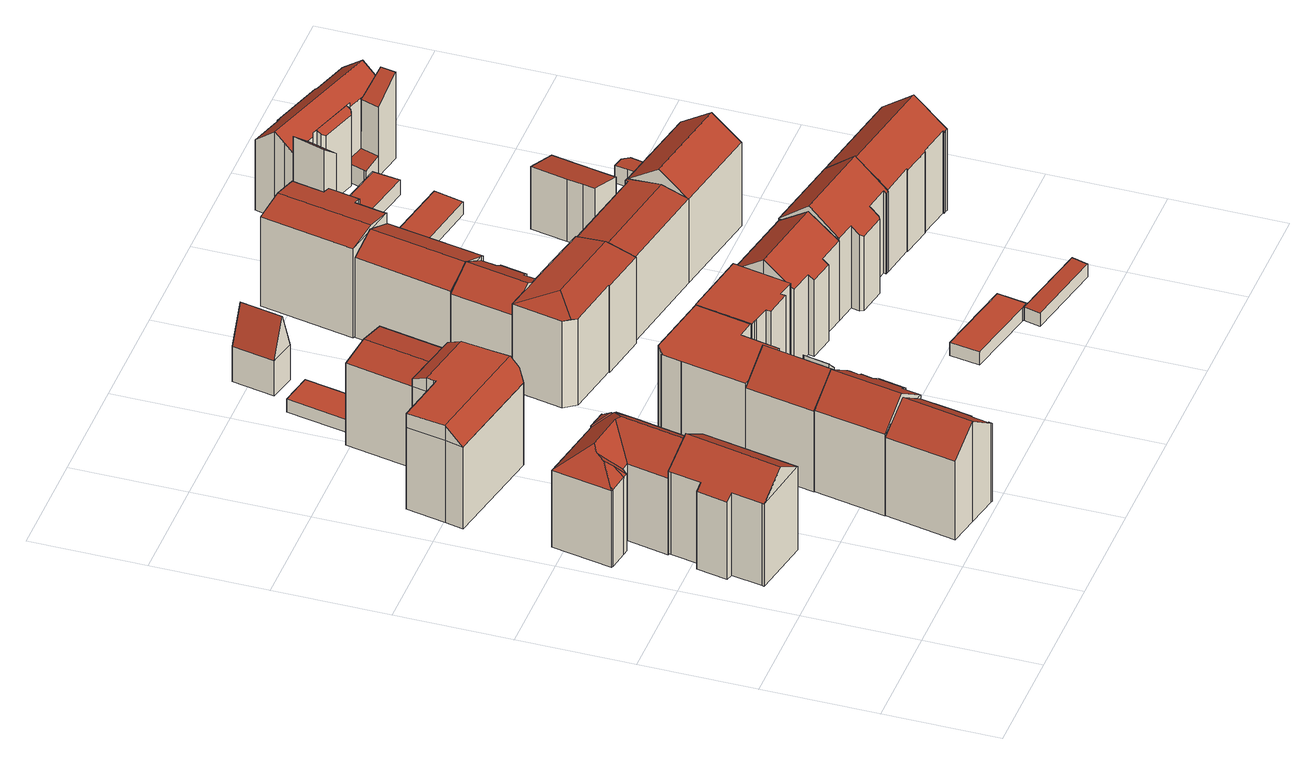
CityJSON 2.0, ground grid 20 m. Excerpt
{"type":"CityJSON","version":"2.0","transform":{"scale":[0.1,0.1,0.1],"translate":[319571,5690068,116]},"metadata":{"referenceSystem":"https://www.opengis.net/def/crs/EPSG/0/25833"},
"CityObjects":{
"building1":{"type":"Building","attributes":{"Dachtyp_tdc":"tdcFreeFormRoof","Gemeindeschluessel":14713000,"Dachneigung":34.92,"QualitaetDacherkennung":74,"Geometrietyp2DReferenz":"3000","function":"31001_9998","roofType":"5000","measuredHeight":19.78},"geometry":[{"type":"MultiSurface","lod":"2","boundaries":[[[0,1,2,3]],[[1,4,5,2]],[[4,6,7,5]],[[6,8,9,7]],[[8,10,11,9]],[[10,12,13,11]],[[12,14,15,13]],[[14,16,17,15]],[[16,18,19,17]],[[18,0,3,19]],[[18,16,20,21]],[[21,20,14,12,10,8,6,4,1,0]],[[16,14,20]],[[0,18,21]],[[3,2,5,7,9,11,13,15,17,19]]],"semantics":{"surfaces":[{"type":"WallSurface"},{"type":"RoofSurface"},{"type":"GroundSurface"}],"values":[0,0,0,0,0,0,0,0,0,0,1,1,0,0,2]}}]},
"building2":{"type":"Building","attributes":{"Dachtyp_tdc":"tdcFreeFormRoof","Gemeindeschluessel":14713000,"Dachneigung":37.57,"QualitaetDacherkennung":18,"Geometrietyp2DReferenz":"3000","function":"31001_9998","roofType":"5000","measuredHeight":19.09},"geometry":[{"type":"MultiSurface","lod":"2","boundaries":[[[22,23,24,25]],[[23,26,27,24]],[[26,28,29,27]],[[28,30,31,29]],[[30,32,33,31]],[[32,34,35,33]],[[34,36,37,35]],[[36,38,39,37]],[[38,40,41,39]],[[40,42,43,41]],[[42,44,45,43]],[[44,46,47,45]],[[46,48,49,47]],[[48,50,51,49]],[[50,52,53,51]],[[52,54,55,53]],[[54,22,25,55]],[[56,54,52]],[[57,58,59,56,52,50]],[[60,57,50,48]],[[61,60,48,46]],[[61,46,44]],[[62,63,64,58,57,60,61,44,42]],[[62,42,40]],[[63,62,40,38]],[[64,63,38,36]],[[65,66,59,58,64,36,34]],[[67,68,69,65,34,32]],[[67,32,30]],[[70,68,67,30,28]],[[70,28,26]],[[69,68,70,26,23]],[[66,65,69,23,22]],[[56,59,66,22,54]],[[25,24,27,29,31,33,35,37,39,41,43,45,47,49,51,53,55]]],"semantics":{"surfaces":[{"type":"WallSurface"},{"type":"RoofSurface"},{"type":"GroundSurface"}],"values":[0,0,0,0,0,0,0,0,0,0,0,0,0,0,0,0,0,0,1,1,1,1,1,1,1,1,1,1,1,1,1,1,1,1,2]}}]},
"building3":{"type":"Building","attributes":{"Dachtyp_tdc":"tdcGableRoof","Gemeindeschluessel":14713000,"Dachneigung":35.4,"QualitaetDacherkennung":58,"Geometrietyp2DReferenz":"3000","function":"31001_9998","roofType":"3100","measuredHeight":19.37},"geometry":[{"type":"MultiSurface","lod":"2","boundaries":[[[71,72,73,74]],[[72,75,76,73]],[[75,77,78,76]],[[77,79,80,78]],[[79,81,82,80]],[[81,83,84,82]],[[83,85,86,84]],[[85,87,88,86]],[[87,89,90,88]],[[89,91,92,90]],[[91,93,94,92]],[[93,95,96,94]],[[95,71,74,96]],[[91,89,87,85,83,81,79,77,75,72,71]],[[71,95,93,91]],[[74,73,76,78,80,82,84,86,88,90,92,94,96]]],"semantics":{"surfaces":[{"type":"WallSurface"},{"type":"RoofSurface"},{"type":"GroundSurface"}],"values":[0,0,0,0,0,0,0,0,0,0,0,0,0,1,1,2]}}]},
"building4":{"type":"Building","attributes":{"Dachtyp_tdc":"tdcFreeFormRoof","Gemeindeschluessel":14713000,"Dachneigung":2.94,"QualitaetDacherkennung":48,"Geometrietyp2DReferenz":"3000","function":"31001_9998","roofType":"5000","measuredHeight":18.91},"geometry":[{"type":"MultiSurface","lod":"2","boundaries":[[[97,98,99,100]],[[98,101,102,99]],[[101,103,104,102]],[[103,105,106,104]],[[105,107,108,106]],[[107,109,110,108]],[[109,111,112,110]],[[111,113,114,112]],[[113,115,116,114]],[[115,117,118,116]],[[117,119,120,118]],[[119,121,122,120]],[[121,123,124,122]],[[123,97,100,124]],[[125,126,127,123,128]],[[129,130,131,132]],[[133,129,132,134,135,136,137,127,126]],[[97,127,137,98]],[[98,137,136,101]],[[101,136,135,103]],[[103,135,134,105]],[[105,134,132,107]],[[115,133,126,117]],[[113,129,133,115]],[[107,132,131,109]],[[109,131,130,111]],[[111,130,129,113]],[[121,128,123]],[[119,125,128,121]],[[123,127,97]],[[117,126,125,119]],[[100,99,102,104,106,108,110,112,114,116,118,120,122,124]]],"semantics":{"surfaces":[{"type":"WallSurface"},{"type":"RoofSurface"},{"type":"GroundSurface"}],"values":[0,0,0,0,0,0,0,0,0,0,0,0,0,0,1,1,1,0,0,0,0,0,0,0,0,0,0,0,0,0,0,2]}}]},
"building5":{"type":"Building","attributes":{"Dachtyp_tdc":"tdcFreeFormRoof","Gemeindeschluessel":14713000,"Dachneigung":34.58,"QualitaetDacherkennung":50,"Geometrietyp2DReferenz":"3000","function":"31001_9998","roofType":"5000","measuredHeight":20.32},"geometry":[{"type":"MultiSurface","lod":"2","boundaries":[[[138,139,140,141]],[[139,142,143,140]],[[142,144,145,143]],[[144,146,147,145]],[[146,148,149,147]],[[148,150,151,149]],[[150,152,153,151]],[[152,154,155,153]],[[154,156,157,155]],[[156,158,159,157]],[[158,160,161,159]],[[160,138,141,161]],[[148,146,144,162,163,138,160,158,156,154,152,150]],[[163,162,142,139]],[[139,138,163]],[[144,142,162]],[[141,140,143,145,147,149,151,153,155,157,159,161]]],"semantics":{"surfaces":[{"type":"WallSurface"},{"type":"RoofSurface"},{"type":"GroundSurface"}],"values":[0,0,0,0,0,0,0,0,0,0,0,0,1,1,0,0,2]}}]},
"building6":{"type":"Building","attributes":{"Gemeindeschluessel":14713000,"Geometrietyp2DReferenz":"3000","function":"31001_9998","roofType":"9999"},"children":["building6-1","building6-2"]},
"building6-1":{"type":"BuildingPart","attributes":{"Dachtyp_tdc":"tdcGableRoof","Dachneigung":43.22,"QualitaetDacherkennung":61,"Geometrietyp2DReferenz":"3000","roofType":"3100","measuredHeight":20.59},"parents":["building6"],"geometry":[{"type":"MultiSurface","lod":"2","boundaries":[[[164,165,166,167]],[[165,168,169,166]],[[168,170,171,169]],[[170,172,173,171]],[[172,174,175,173]],[[174,176,177,175]],[[176,178,179,177]],[[178,180,181,179]],[[174,172,170,168]],[[168,165,164,180,178,176,174]],[[181,167,166,169,171,173,175,177,179]],[[164,167,181,180]]],"semantics":{"surfaces":[{"type":"WallSurface"},{"type":"RoofSurface"},{"type":"GroundSurface"},{"type":"ClosureSurface"}],"values":[0,0,0,0,0,0,0,0,1,1,2,3]}}]},
"building6-2":{"type":"BuildingPart","attributes":{"Dachtyp_tdc":"tdcPolyFlatRoof","Dachneigung":46.88,"QualitaetDacherkennung":66,"Geometrietyp2DReferenz":"3000","roofType":"2100","measuredHeight":16.75},"parents":["building6"],"geometry":[{"type":"MultiSurface","lod":"2","boundaries":[[[182,183,167,184]],[[183,185,164,167]],[[186,181,180]],[[186,187,188,181]],[[187,182,184,188]],[[187,186,185,183,182]],[[184,167,181,188]],[[180,164,185,186]],[[180,181,167,164]]],"semantics":{"surfaces":[{"type":"WallSurface"},{"type":"RoofSurface"},{"type":"GroundSurface"},{"type":"ClosureSurface"}],"values":[0,0,0,0,0,1,2,0,3]}}]},
"building7":{"type":"Building","attributes":{"Dachtyp_tdc":"tdcGableRoof","Gemeindeschluessel":14713000,"Dachneigung":11.25,"QualitaetDacherkennung":70,"Geometrietyp2DReferenz":"3000","function":"31001_9998","roofType":"3100","measuredHeight":17.06},"geometry":[{"type":"MultiSurface","lod":"2","boundaries":[[[189,190,112,191]],[[190,109,110,112]],[[109,192,193,110]],[[192,189,191,193]],[[109,190,194]],[[189,192,195]],[[190,189,195,194]],[[192,109,194,195]],[[191,112,110,193]]],"semantics":{"surfaces":[{"type":"WallSurface"},{"type":"RoofSurface"},{"type":"GroundSurface"}],"values":[0,0,0,0,0,0,1,1,2]}}]},
"building8":{"type":"Building","attributes":{"Dachtyp_tdc":"tdcPolyFlatRoof","Gemeindeschluessel":14713000,"Dachneigung":0,"QualitaetDacherkennung":54,"Geometrietyp2DReferenz":"3000","function":"31001_9998","roofType":"1000","measuredHeight":16.62},"geometry":[{"type":"MultiSurface","lod":"2","boundaries":[[[196,197,198,199]],[[197,200,201,198]],[[200,202,203,201]],[[202,204,205,203]],[[204,206,207,205]],[[206,208,209,207]],[[208,210,211,209]],[[210,212,213,211]],[[212,214,215,213]],[[214,196,199,215]],[[214,212,210,208,206,204,202,200,197,196]],[[199,198,201,203,205,207,209,211,213,215]]],"semantics":{"surfaces":[{"type":"WallSurface"},{"type":"RoofSurface"},{"type":"GroundSurface"}],"values":[0,0,0,0,0,0,0,0,0,0,1,2]}}]},
"building9":{"type":"Building","attributes":{"Gemeindeschluessel":14713000,"Dachneigung":90,"Dachorientierung":0,"MittlereTraufHoehe":120.22,"QualitaetDacherkennung":100,"ObjektHoehe":2.52,"BodenHoehe":117.7,"Geometrietyp2DReferenz":"3000","AbsoluteHoehe":120.22,"Dachflaeche":71.61,"function":"31001_9998","roofType":"1000","measuredHeight":2.52,"storeysAboveGround":1},"geometry":[{"type":"MultiSurface","lod":"2","boundaries":[[[216,217,218,219]],[[217,220,221,218]],[[220,222,223,221]],[[222,216,219,223]],[[222,220,217,216]],[[219,218,221,223]]],"semantics":{"surfaces":[{"type":"WallSurface"},{"type":"RoofSurface"},{"type":"GroundSurface"}],"values":[0,0,0,0,1,2]}}]},
"building10":{"type":"Building","attributes":{"Dachtyp_tdc":"tdcFreeFormRoof","Gemeindeschluessel":14713000,"Dachneigung":71.16,"QualitaetDacherkennung":4,"Geometrietyp2DReferenz":"3000","function":"31001_9998","roofType":"5000","measuredHeight":13.87},"geometry":[{"type":"MultiSurface","lod":"2","boundaries":[[[224,225,226,227]],[[225,228,229,226]],[[228,230,231,229]],[[230,224,227,231]],[[232,233,230,228]],[[232,228,225]],[[233,232,225,224]],[[233,224,230]],[[227,226,229,231]]],"semantics":{"surfaces":[{"type":"WallSurface"},{"type":"RoofSurface"},{"type":"GroundSurface"}],"values":[0,0,0,0,1,0,1,0,2]}}]},
"building11":{"type":"Building","attributes":{"Dachtyp_tdc":"tdcPolyFlatRoof","Gemeindeschluessel":14713000,"Dachneigung":0,"QualitaetDacherkennung":69,"Geometrietyp2DReferenz":"3000","function":"31001_9998","roofType":"1000","measuredHeight":16.68},"geometry":[{"type":"MultiSurface","lod":"2","boundaries":[[[234,235,236,237,238,239,240,241,242,243,244,245]],[[246,247,248,213,211,249,250,251,252,253,254,255]],[[245,244,247,246]],[[244,243,248,247]],[[243,242,213,248]],[[242,241,211,213]],[[241,240,249,211]],[[240,239,250,249]],[[239,238,251,250]],[[238,237,252,251]],[[237,236,253,252]],[[236,235,254,253]],[[235,234,255,254]],[[234,245,246,255]]],"semantics":{"surfaces":[{"type":"RoofSurface"},{"type":"GroundSurface"},{"type":"WallSurface"}],"values":[0,1,2,2,2,2,2,2,2,2,2,2,2,2]}}]},
"building12":{"type":"Building","attributes":{"Dachtyp_tdc":"tdcFreeFormRoof","Gemeindeschluessel":14713000,"Dachneigung":10.47,"QualitaetDacherkennung":73,"Geometrietyp2DReferenz":"3000","function":"31001_9998","roofType":"5000","measuredHeight":17.95},"geometry":[{"type":"MultiSurface","lod":"2","boundaries":[[[256,257,258,259]],[[257,260,261,258]],[[260,262,263,261]],[[262,264,265,263]],[[264,266,267,265]],[[266,268,269,267]],[[268,270,271,269]],[[270,272,273,271]],[[272,274,275,273]],[[274,276,277,275]],[[276,256,259,277]],[[278,279,280,256]],[[272,270,268,281,279,278,276,274]],[[266,264,262,260,257,280,279,281]],[[257,256,280]],[[268,266,281]],[[256,276,278]],[[259,258,261,263,265,267,269,271,273,275,277]]],"semantics":{"surfaces":[{"type":"WallSurface"},{"type":"RoofSurface"},{"type":"GroundSurface"}],"values":[0,0,0,0,0,0,0,0,0,0,0,1,1,1,0,0,0,2]}}]},
"building13":{"type":"Building","attributes":{"Dachtyp_tdc":"tdcFreeFormRoof","Gemeindeschluessel":14713000,"Dachneigung":31.22,"QualitaetDacherkennung":75,"Geometrietyp2DReferenz":"3000","function":"31001_9998","roofType":"5000","measuredHeight":17.82},"geometry":[{"type":"MultiSurface","lod":"2","boundaries":[[[282,283,284,258]],[[283,285,286,284]],[[285,287,288,286]],[[287,289,290,288]],[[289,291,292,290]],[[291,293,294,292]],[[293,295,261,294]],[[295,282,258,261]],[[296,297,283,282]],[[287,285,297,296,295,293,291,289]],[[285,283,297]],[[282,295,296]],[[258,284,286,288,290,292,294,261]]],"semantics":{"surfaces":[{"type":"WallSurface"},{"type":"RoofSurface"},{"type":"GroundSurface"}],"values":[0,0,0,0,0,0,0,0,1,1,0,0,2]}}]},
"building14":{"type":"Building","attributes":{"Dachtyp_tdc":"tdcFreeFormRoof","Gemeindeschluessel":14713000,"Dachneigung":23.61,"QualitaetDacherkennung":81,"Geometrietyp2DReferenz":"3000","function":"31001_9998","roofType":"5000","measuredHeight":17.84},"geometry":[{"type":"MultiSurface","lod":"2","boundaries":[[[298,299,300,301]],[[299,302,303,300]],[[302,304,305,303]],[[304,306,307,305]],[[306,308,309,307]],[[308,298,301,309]],[[298,308,306,304,310,311]],[[311,310,302,299]],[[299,298,311]],[[304,302,310]],[[301,300,303,305,307,309]]],"semantics":{"surfaces":[{"type":"WallSurface"},{"type":"RoofSurface"},{"type":"GroundSurface"}],"values":[0,0,0,0,0,0,1,1,0,0,2]}}]},
"building15":{"type":"Building","attributes":{"Dachtyp_tdc":"tdcGableRoof","Gemeindeschluessel":14713000,"Dachneigung":34.84,"QualitaetDacherkennung":69,"Geometrietyp2DReferenz":"3000","function":"31001_9998","roofType":"3100","measuredHeight":19.34},"geometry":[{"type":"MultiSurface","lod":"2","boundaries":[[[312,313,314,315]],[[313,316,317,314]],[[316,318,319,317]],[[318,320,321,319]],[[320,322,323,321]],[[322,324,325,323]],[[324,326,327,325]],[[326,328,329,327]],[[328,330,331,329]],[[330,332,333,331]],[[332,312,315,333]],[[328,326,324,322]],[[322,320,318,316,313,312,332,330,328]],[[315,314,317,319,321,323,325,327,329,331,333]]],"semantics":{"surfaces":[{"type":"WallSurface"},{"type":"RoofSurface"},{"type":"GroundSurface"}],"values":[0,0,0,0,0,0,0,0,0,0,0,1,1,2]}}]},
"building16":{"type":"Building","attributes":{"Dachtyp_tdc":"tdcPolyFlatRoof","Gemeindeschluessel":14713000,"Dachneigung":0,"QualitaetDacherkennung":78,"Geometrietyp2DReferenz":"3000","function":"31001_9998","roofType":"1000","measuredHeight":2.53},"geometry":[{"type":"MultiSurface","lod":"2","boundaries":[[[334,335,336,337]],[[335,338,339,336]],[[338,340,341,339]],[[340,342,343,341]],[[342,334,337,343]],[[342,340,338,335,334]],[[337,336,339,341,343]]],"semantics":{"surfaces":[{"type":"WallSurface"},{"type":"RoofSurface"},{"type":"GroundSurface"}],"values":[0,0,0,0,0,1,2]}}]},
"building17":{"type":"Building","attributes":{"Dachtyp_tdc":"tdcFreeFormRoof","Gemeindeschluessel":14713000,"Dachneigung":10.59,"QualitaetDacherkennung":58,"Geometrietyp2DReferenz":"3000","function":"31001_9998","roofType":"5000","measuredHeight":18.45},"geometry":[{"type":"MultiSurface","lod":"2","boundaries":[[[344,345,346,347]],[[345,348,349,346]],[[348,350,351,349]],[[350,352,353,351]],[[352,354,355,353]],[[354,356,357,355]],[[356,358,359,357]],[[358,360,361,359]],[[360,362,363,361]],[[362,344,347,363]],[[344,362,360,358,356,354,352,350,364,365]],[[365,364,348,345]],[[345,344,365]],[[350,348,364]],[[347,346,349,351,353,355,357,359,361,363]]],"semantics":{"surfaces":[{"type":"WallSurface"},{"type":"RoofSurface"},{"type":"GroundSurface"}],"values":[0,0,0,0,0,0,0,0,0,0,1,1,0,0,2]}}]},
"building18":{"type":"Building","attributes":{"Dachtyp_tdc":"tdcGableRoof","Gemeindeschluessel":14713000,"Dachneigung":10.58,"QualitaetDacherkennung":77,"Geometrietyp2DReferenz":"3000","function":"31001_9998","roofType":"3100","measuredHeight":17.4},"geometry":[{"type":"MultiSurface","lod":"2","boundaries":[[[366,367,368,369]],[[367,370,371,368]],[[370,372,373,371]],[[372,374,375,373]],[[374,376,377,375]],[[376,378,379,377]],[[378,268,380,379]],[[268,366,369,380]],[[376,374,372,370,367,366]],[[366,268,378,376]],[[369,368,371,373,375,377,379,380]]],"semantics":{"surfaces":[{"type":"WallSurface"},{"type":"RoofSurface"},{"type":"GroundSurface"}],"values":[0,0,0,0,0,0,0,0,1,1,2]}}]},
"building19":{"type":"Building","attributes":{"Dachtyp_tdc":"tdcPolyFlatRoof","Gemeindeschluessel":14713000,"Dachneigung":3.25,"QualitaetDacherkennung":70,"Geometrietyp2DReferenz":"3000","function":"31001_9998","roofType":"2100","measuredHeight":2.69},"geometry":[{"type":"MultiSurface","lod":"2","boundaries":[[[381,382,383,384]],[[382,385,386,383]],[[385,387,388,386]],[[387,381,384,388]],[[387,385,382,381]],[[384,383,386,388]]],"semantics":{"surfaces":[{"type":"WallSurface"},{"type":"RoofSurface"},{"type":"GroundSurface"}],"values":[0,0,0,0,1,2]}}]},
"building20":{"type":"Building","attributes":{"Dachtyp_tdc":"tdcFreeFormRoof","Gemeindeschluessel":14713000,"Dachneigung":39.03,"QualitaetDacherkennung":72,"Geometrietyp2DReferenz":"3000","function":"31001_9998","roofType":"5000","measuredHeight":20.44},"geometry":[{"type":"MultiSurface","lod":"2","boundaries":[[[389,390,391,392]],[[390,393,394,391]],[[393,395,396,394]],[[395,397,398,396]],[[397,399,400,398]],[[399,401,402,400]],[[401,403,404,402]],[[403,405,406,404]],[[405,407,408,406]],[[407,409,410,408]],[[405,403,401,399,397,395,393,411,412,413,414,409,407]],[[411,390,389,415,412]],[[415,413,412]],[[393,390,411]],[[410,416,331,327,392,391,394,396,398,400,402,404,406,408]],[[409,414,416,410]],[[414,413,331,416]],[[413,415,327,331]],[[415,389,392,327]]],"semantics":{"surfaces":[{"type":"WallSurface"},{"type":"RoofSurface"},{"type":"GroundSurface"}],"values":[0,0,0,0,0,0,0,0,0,0,1,1,0,0,2,0,0,0,0]}}]},
"building21":{"type":"Building","attributes":{"Dachtyp_tdc":"tdcPolyFlatRoof","Gemeindeschluessel":14713000,"Dachneigung":2.84,"QualitaetDacherkennung":88,"Geometrietyp2DReferenz":"3000","function":"31001_9998","roofType":"2100","measuredHeight":2.74},"geometry":[{"type":"MultiSurface","lod":"2","boundaries":[[[417,418,419,420]],[[418,421,422,419]],[[421,423,424,422]],[[423,417,420,424]],[[423,421,418,417]],[[420,419,422,424]]],"semantics":{"surfaces":[{"type":"WallSurface"},{"type":"RoofSurface"},{"type":"GroundSurface"}],"values":[0,0,0,0,1,2]}}]},
"building22":{"type":"Building","attributes":{"Dachtyp_tdc":"tdcGableRoof","Gemeindeschluessel":14713000,"Dachneigung":35.16,"QualitaetDacherkennung":76,"Geometrietyp2DReferenz":"3000","function":"31001_9998","roofType":"3100","measuredHeight":20.1},"geometry":[{"type":"MultiSurface","lod":"2","boundaries":[[[425,426,427,375]],[[426,428,429,427]],[[428,430,379,429]],[[430,425,375,379]],[[428,426,431]],[[425,430,432]],[[426,425,432,431]],[[430,428,431,432]],[[375,427,429,379]]],"semantics":{"surfaces":[{"type":"WallSurface"},{"type":"RoofSurface"},{"type":"GroundSurface"}],"values":[0,0,0,0,0,0,1,1,2]}}]},
"building23":{"type":"Building","attributes":{"Dachtyp_tdc":"tdcPolyFlatRoof","Gemeindeschluessel":14713000,"Dachneigung":18.37,"QualitaetDacherkennung":75,"Geometrietyp2DReferenz":"3000","function":"31001_9998","roofType":"2100","measuredHeight":12.1},"geometry":[{"type":"MultiSurface","lod":"2","boundaries":[[[433,434,435,436]],[[434,437,438,435]],[[437,439,440,438]],[[439,441,442,440]],[[441,443,444,442]],[[443,445,446,444]],[[445,447,448,446]],[[447,433,436,448]],[[447,445,443,441,439,437,434,433]],[[436,435,438,440,442,444,446,448]]],"semantics":{"surfaces":[{"type":"WallSurface"},{"type":"RoofSurface"},{"type":"GroundSurface"}],"values":[0,0,0,0,0,0,0,0,1,2]}}]},
"building24":{"type":"Building","attributes":{"Dachtyp_tdc":"tdcFreeFormRoof","Gemeindeschluessel":14713000,"Dachneigung":38.02,"QualitaetDacherkennung":64,"Geometrietyp2DReferenz":"3000","function":"31001_9998","roofType":"5000","measuredHeight":20.23},"geometry":[{"type":"MultiSurface","lod":"2","boundaries":[[[449,450,451,452]],[[450,453,394,451]],[[453,390,391,394]],[[390,389,392,391]],[[389,454,455,392]],[[454,456,457,455]],[[456,458,459,457]],[[458,460,461,459]],[[460,462,463,461]],[[462,464,465,463]],[[464,466,467,465]],[[466,468,469,467]],[[468,449,452,469]],[[450,449,468,466,464,462,460,458,470,471,453]],[[456,454,389,390,471,470]],[[390,453,471]],[[458,456,470]],[[452,451,394,391,392,455,457,459,461,463,465,467,469]]],"semantics":{"surfaces":[{"type":"WallSurface"},{"type":"RoofSurface"},{"type":"GroundSurface"}],"values":[0,0,0,0,0,0,0,0,0,0,0,0,0,1,1,0,0,2]}}]},
"building25":{"type":"Building","attributes":{"Dachtyp_tdc":"tdcPolyFlatRoof","Gemeindeschluessel":14713000,"Dachneigung":2.83,"QualitaetDacherkennung":85,"Geometrietyp2DReferenz":"3000","function":"31001_9998","roofType":"2100","measuredHeight":2.9},"geometry":[{"type":"MultiSurface","lod":"2","boundaries":[[[472,473,474,475]],[[473,476,477,474]],[[476,478,479,477]],[[478,472,475,479]],[[478,476,473,472]],[[475,474,477,479]]],"semantics":{"surfaces":[{"type":"WallSurface"},{"type":"RoofSurface"},{"type":"GroundSurface"}],"values":[0,0,0,0,1,2]}}]},
"building26":{"type":"Building","attributes":{"Gemeindeschluessel":14713000,"Dachtyp_tdc":"tdcPolyFlatRoof","Dachneigung":6,"QualitaetDacherkennung":74,"Geometrietyp2DReferenz":"3000","function":"31001_9998","roofType":"2100","measuredHeight":3.42},"geometry":[{"type":"MultiSurface","lod":"2","boundaries":[[[480,481,482,483]],[[481,484,485,482]],[[484,486,487,485]],[[486,488,489,487]],[[488,490,491,489]],[[490,492,493,491]],[[492,480,483,493]],[[492,490,488,486,484,481,480]],[[483,482,485,487,489,491,493]]],"semantics":{"surfaces":[{"type":"WallSurface"},{"type":"RoofSurface"},{"type":"GroundSurface"}],"values":[0,0,0,0,0,0,0,1,2]}}]},
"building27":{"type":"Building","attributes":{"Gemeindeschluessel":14713000,"Geometrietyp2DReferenz":"3000","function":"31001_9998","roofType":"9999"},"children":["building27-1","building27-2","building27-3","building27-4"]},
"building27-1":{"type":"BuildingPart","attributes":{"Dachtyp_tdc":"tdcPolyFlatRoof","Dachneigung":40.48,"QualitaetDacherkennung":60,"Geometrietyp2DReferenz":"3000","roofType":"2100","measuredHeight":17.08},"parents":["building27"],"geometry":[{"type":"MultiSurface","lod":"2","boundaries":[[[494,495,496,497]],[[498,499,500,501]],[[499,502,503,500]],[[502,494,497,503]],[[502,499,498,504,495,494]],[[497,496,501,500,503]],[[504,505,496,495]],[[498,501,496,505,504]]],"semantics":{"surfaces":[{"type":"WallSurface"},{"type":"RoofSurface"},{"type":"GroundSurface"},{"type":"ClosureSurface"}],"values":[0,0,0,0,1,2,0,3]}}]},
"building27-2":{"type":"BuildingPart","attributes":{"Dachtyp_tdc":"tdcPolyFlatRoof","Dachneigung":31.85,"QualitaetDacherkennung":74,"Geometrietyp2DReferenz":"3000","roofType":"2100","measuredHeight":16.73},"parents":["building27"],"geometry":[{"type":"MultiSurface","lod":"2","boundaries":[[[506,507,508,509,510]],[[507,511,512,508]],[[511,513,514,512]],[[511,507,506,515,513]],[[514,509,508,512]],[[510,515,506]],[[509,514,513,515,510]]],"semantics":{"surfaces":[{"type":"WallSurface"},{"type":"RoofSurface"},{"type":"GroundSurface"},{"type":"ClosureSurface"}],"values":[0,0,0,1,2,0,3]}}]},
"building27-3":{"type":"BuildingPart","attributes":{"Dachtyp_tdc":"tdcPolyFlatRoof","Dachneigung":34.98,"QualitaetDacherkennung":50,"Geometrietyp2DReferenz":"3000","roofType":"2100","measuredHeight":14.59},"parents":["building27"],"geometry":[{"type":"MultiSurface","lod":"2","boundaries":[[[516,517,518,519]],[[517,520,521,518]],[[520,522,521]],[[523,524,525,526]],[[524,527,528,525]],[[527,529,530,528]],[[529,531,532,530]],[[531,533,534,532]],[[533,516,519,534]],[[533,531,529,527,524,523,520,517,516]],[[519,518,521,525,526,525,528,530,532,534]],[[526,535,523,524,536,522,520,523]],[[526,525,536,535]],[[535,536,524,523]],[[521,522,536,525]]],"semantics":{"surfaces":[{"type":"WallSurface"},{"type":"RoofSurface"},{"type":"GroundSurface"},{"type":"ClosureSurface"}],"values":[0,0,0,0,0,0,0,0,0,1,2,0,3,3,3]}}]},
"building27-4":{"type":"BuildingPart","attributes":{"Dachtyp_tdc":"tdcGableRoof","Dachneigung":39.78,"QualitaetDacherkennung":66,"Geometrietyp2DReferenz":"3000","roofType":"3100","measuredHeight":16.6},"parents":["building27"],"geometry":[{"type":"MultiSurface","lod":"2","boundaries":[[[522,537,498,501,521]],[[505,538,539,496]],[[538,540,541,539]],[[540,542,543,541]],[[542,544,545,543]],[[544,546,547,545]],[[546,548,549,547]],[[548,550,551,549]],[[550,552,553,551]],[[552,554,555,553]],[[554,556,557,555]],[[556,510,509,557]],[[558,535,526,514,513]],[[556,554,552,550,548,546,544,542,540]],[[540,538,505,504,537,522,536,535,558,515,510,556]],[[526,525,521,501,496,539,541,543,545,547,549,551,553,555,557,509,514]],[[525,526,535,536]],[[521,525,536,522]],[[504,498,537]],[[496,501,498,504,505]],[[513,515,558]],[[514,509,510,515,513]]],"semantics":{"surfaces":[{"type":"WallSurface"},{"type":"RoofSurface"},{"type":"GroundSurface"},{"type":"ClosureSurface"}],"values":[0,0,0,0,0,0,0,0,0,0,0,0,0,1,1,2,3,3,0,3,0,3]}}]},
"building28":{"type":"Building","attributes":{"Dachtyp_tdc":"tdcPolyFlatRoof","Gemeindeschluessel":14713000,"Dachneigung":3.52,"QualitaetDacherkennung":44,"Geometrietyp2DReferenz":"3000","function":"31001_9998","roofType":"2100","measuredHeight":3.84},"geometry":[{"type":"MultiSurface","lod":"2","boundaries":[[[559,560,561,562]],[[560,563,564,561]],[[563,565,566,564]],[[565,567,568,566]],[[567,569,570,568]],[[569,571,572,570]],[[571,559,562,572]],[[571,569,567,565,563,560,559]],[[562,561,564,566,568,570,572]]],"semantics":{"surfaces":[{"type":"WallSurface"},{"type":"RoofSurface"},{"type":"GroundSurface"}],"values":[0,0,0,0,0,0,0,1,2]}}]}
},
"vertices":[
[35,270,184],[36,273,184],[36,273,24],[35,270,24],[46,327,184],[46,327,24],[33,330,174],[33,330,24],[44,383,175],[44,383,24],[57,381,184],[57,381,24],[67,433,184],[67,433,24],[68,438,184],[68,438,24],[174,417,186],[174,417,24],[141,250,186],[141,250,24],[121,427,222],[87,260,222],
[83,510,170],[68,512,170],[68,512,21],[83,510,21],[57,502,170],[57,502,21],[48,504,170],[48,504,21],[13,510,170],[13,510,21],[10,511,170],[10,511,21],[30,616,170],[30,616,21],[158,593,170],[158,593,21],[158,595,170],[158,595,21],[192,589,170],[192,589,21],[192,587,170],[192,587,21],[204,569,170],[204,569,21],[205,569,170],[205,569,21],[199,535,170],[199,535,21],[198,535,170],[198,535,21],[174,417,170],[174,417,21],[68,438,170],[68,438,21],[121,427,212],[179,564,189],[176,563,191],[144,541,212],[180,563,188],[202,567,172],[189,587,172],[177,568,189],[177,565,189],[69,560,208],[139,549,207],[14,514,173],[48,537,195],[58,553,200],[52,523,185],
[320,139,220],[376,128,179],[376,128,26],[320,139,26],[368,85,179],[368,85,26],[372,84,176],[372,84,26],[363,40,176],[363,40,26],[358,40,179],[358,40,26],[352,10,179],[352,10,26],[354,9,178],[354,9,26],[353,3,178],[353,3,26],[351,4,179],[351,4,26],[295,15,220],[295,15,26],[241,26,178],[241,26,26],[266,149,178],[266,149,26],
[40,794,178],[53,862,178],[53,862,19],[40,794,19],[139,846,178],[139,846,19],[148,845,178],[148,845,19],[148,849,178],[148,849,19],[151,862,178],[151,862,19],[156,887,178],[156,887,19],[262,865,178],[262,865,19],[258,841,178],[258,841,19],[246,783,178],[246,783,19],[241,755,178],[241,755,19],[237,739,178],[237,739,19],[219,726,178],[219,726,19],[33,762,178],[33,762,19],[237,739,193],[241,755,208],[40,794,208],[219,726,179],[258,841,204],[262,865,193],[156,887,193],[151,862,204],[246,783,207],[148,849,205],[148,845,205],[139,846,205],[53,862,205],
[376,128,187],[266,149,183],[266,149,25],[376,128,25],[290,273,183],[290,273,25],[393,253,192],[393,253,25],[393,250,192],[393,250,25],[389,234,192],[389,234,25],[397,232,187],[397,232,25],[393,211,187],[393,211,25],[406,207,178],[406,207,25],[396,159,178],[396,159,25],[382,161,187],[382,161,25],[377,132,187],[377,132,25],[341,263,229],[317,139,229],
[400,286,184],[393,253,184],[393,253,24],[400,286,24],[341,263,230],[341,263,24],[290,273,181],[290,273,24],[314,394,181],[314,394,24],[365,383,230],[365,383,24],[417,373,184],[417,373,24],[416,368,184],[416,368,24],[409,331,184],[409,331,24],
[415,283,175],[400,286,191],[415,283,24],[400,286,192],[409,331,192],[424,328,175],[424,328,24],
[286,984,179],[262,865,179],[286,984,19],[180,1004,178],[180,1004,19],[211,876,189],[234,993,189],
[417,373,189],[314,394,189],[314,394,23],[417,373,23],[337,507,189],[337,507,23],[336,507,189],[336,507,23],[343,542,189],[343,542,23],[344,541,189],[344,541,23],[364,554,189],[364,554,23],[482,532,189],[482,532,23],[462,435,189],[462,435,23],[431,440,189],[431,440,23],
[234,1119,42],[291,1108,42],[291,1108,17],[234,1119,17],[267,987,42],[267,987,17],[210,998,42],[210,998,17],
[269,1151,83],[284,1225,83],[284,1225,15],[269,1151,15],[331,1216,83],[331,1216,15],[316,1141,83],[316,1141,15],[308,1220,154],[293,1146,154],
[503,424,190],[502,415,190],[548,407,190],[549,415,190],[577,409,190],[580,409,190],[600,510,190],[482,532,190],[462,435,190],[462,433,190],[470,431,190],[474,430,190],[474,430,23],[470,431,23],[462,433,23],[600,510,23],[580,409,23],[577,409,23],[549,415,23],[548,407,23],[502,415,23],[503,424,23],
[379,716,186],[396,804,187],[396,804,18],[379,716,18],[494,785,187],[494,785,18],[589,766,187],[589,766,18],[592,766,187],[592,766,18],[592,764,187],[592,764,18],[572,661,187],[572,661,18],[572,660,186],[572,660,18],[489,675,186],[489,675,18],[489,677,187],[489,677,18],[393,695,186],[393,695,18],[386,705,188],[440,740,197],[396,803,187],[582,713,197],
[396,804,165],[417,912,165],[417,912,18],[514,894,165],[514,894,18],[510,868,165],[510,868,18],[521,865,158],[521,865,18],[512,819,158],[512,819,18],[500,821,165],[500,821,18],[494,785,165],[444,794,196],[465,903,196],
[514,894,173],[417,912,170],[417,912,16],[514,894,16],[451,1080,171],[451,1080,16],[552,1061,170],[552,1061,16],[526,924,170],[526,924,16],[520,893,170],[520,893,16],[498,1071,195],[466,903,195],
[667,376,172],[621,385,172],[621,385,24],[667,376,24],[623,395,179],[623,395,24],[580,404,179],[580,404,24],[580,409,183],[580,409,24],[590,457,217],[590,457,24],[600,510,179],[600,510,24],[741,483,179],[741,483,24],[731,431,217],[731,431,24],[721,377,179],[721,377,24],[669,387,179],[669,387,24],
[676,132,54],[685,184,54],[685,184,29],[676,132,29],[828,154,54],[828,154,29],[819,103,54],[819,103,29],[805,105,54],[805,105,29],
[554,1063,188],[452,1083,187],[452,1083,13],[554,1063,13],[484,1246,187],[484,1246,13],[586,1228,188],[586,1228,13],[575,1173,188],[575,1173,13],[590,1170,185],[590,1170,13],[579,1115,185],[579,1115,13],[576,1116,186],[576,1116,13],[564,1118,188],[564,1118,13],[555,1072,188],[555,1072,13],[538,1236,197],[506,1072,197],
[581,709,197],[592,764,186],[592,764,23],[581,709,23],[753,734,186],[753,734,23],[755,739,186],[755,739,23],[760,738,186],[760,738,23],[749,678,197],[749,678,23],[740,630,187],[740,630,23],[572,661,23],
[798,74,56],[804,102,58],[804,102,31],[798,74,31],[948,72,58],[948,72,31],[942,44,56],[942,44,31],
[886,456,183],[885,454,185],[885,454,24],[886,456,24],[865,345,180],[865,345,24],[861,346,180],[861,346,24],[858,346,180],[858,346,24],[859,351,184],[859,351,24],[815,359,184],[815,359,24],[812,343,171],[812,343,24],[808,340,168],[808,340,24],[758,349,168],[758,349,24],[755,355,172],[755,355,24],[876,403,228],[731,430,228],[721,377,184],[758,370,184],[741,483,183],[758,370,24],
[608,1058,41],[618,1110,43],[618,1110,16],[608,1058,16],[814,1072,43],[814,1072,16],[804,1021,41],[804,1021,16],
[760,738,185],[926,706,185],[926,706,23],[905,599,186],[905,599,23],[740,630,186],[916,652,224],[750,683,224],
[771,795,145],[775,815,145],[775,815,24],[771,795,24],[780,843,145],[780,843,24],[793,907,145],[793,907,24],[859,895,123],[859,895,24],[845,821,123],[845,821,24],[842,808,123],[842,808,24],[837,782,123],[837,782,24],
[924,333,182],[924,335,184],[924,335,24],[924,333,24],[865,345,183],[1066,423,182],[1066,423,24],[1066,420,184],[1066,420,24],[1044,309,182],[1044,309,24],[1040,310,182],[1040,310,24],[1035,311,181],[1035,311,24],[1036,313,183],[1036,313,24],[979,324,183],[979,324,24],[978,323,182],[978,323,24],[1055,367,227],[875,401,227],
[685,1159,43],[694,1207,41],[694,1207,14],[685,1159,14],[833,1179,41],[833,1179,14],[824,1131,43],[824,1131,14],
[939,745,57],[934,746,57],[934,746,23],[939,745,23],[944,799,57],[944,799,23],[948,821,57],[948,821,23],[969,818,55],[969,818,23],[979,806,54],[979,806,23],[964,741,54],[964,741,23],
[691,1211,177],[706,1267,179],[706,1267,8],[691,1211,8],[744,1255,145],[730,1209,145],[730,1209,8],[744,1255,8],[729,1204,145],[729,1204,8],[743,1255,146],[706,1267,146],
[925,1197,175],[918,1170,176],[918,1170,8],[925,1197,8],[925,1197,146],[865,1180,143],[865,1180,8],[876,1213,143],[876,1213,8],[880,1211,146],
[763,1240,149],[764,1248,154],[764,1248,8],[763,1240,8],[756,1251,154],[756,1251,8],[756,1251,146],[847,1222,154],[840,1224,154],[840,1224,8],[847,1222,8],[838,1217,149],[838,1217,8],[833,1215,147],[833,1215,8],[829,1213,145],[829,1213,8],[767,1233,145],[767,1233,8],[847,1222,146],[840,1224,146],
[744,1255,146],[710,1282,159],[710,1282,8],[714,1300,174],[714,1300,8],[723,1335,144],[723,1335,8],[785,1316,144],[785,1316,8],[787,1320,140],[787,1320,8],[882,1290,140],[882,1290,8],[881,1286,144],[881,1286,8],[940,1267,144],[940,1267,8],[943,1266,144],[943,1266,8],[934,1230,174],[934,1230,8],[876,1213,146],
[824,1187,46],[825,1191,46],[825,1191,10],[824,1187,10],[833,1215,46],[833,1215,10],[838,1217,46],[838,1217,10],[840,1224,46],[840,1224,10],[876,1213,48],[876,1213,10],[865,1180,48],[865,1180,10]
]}
